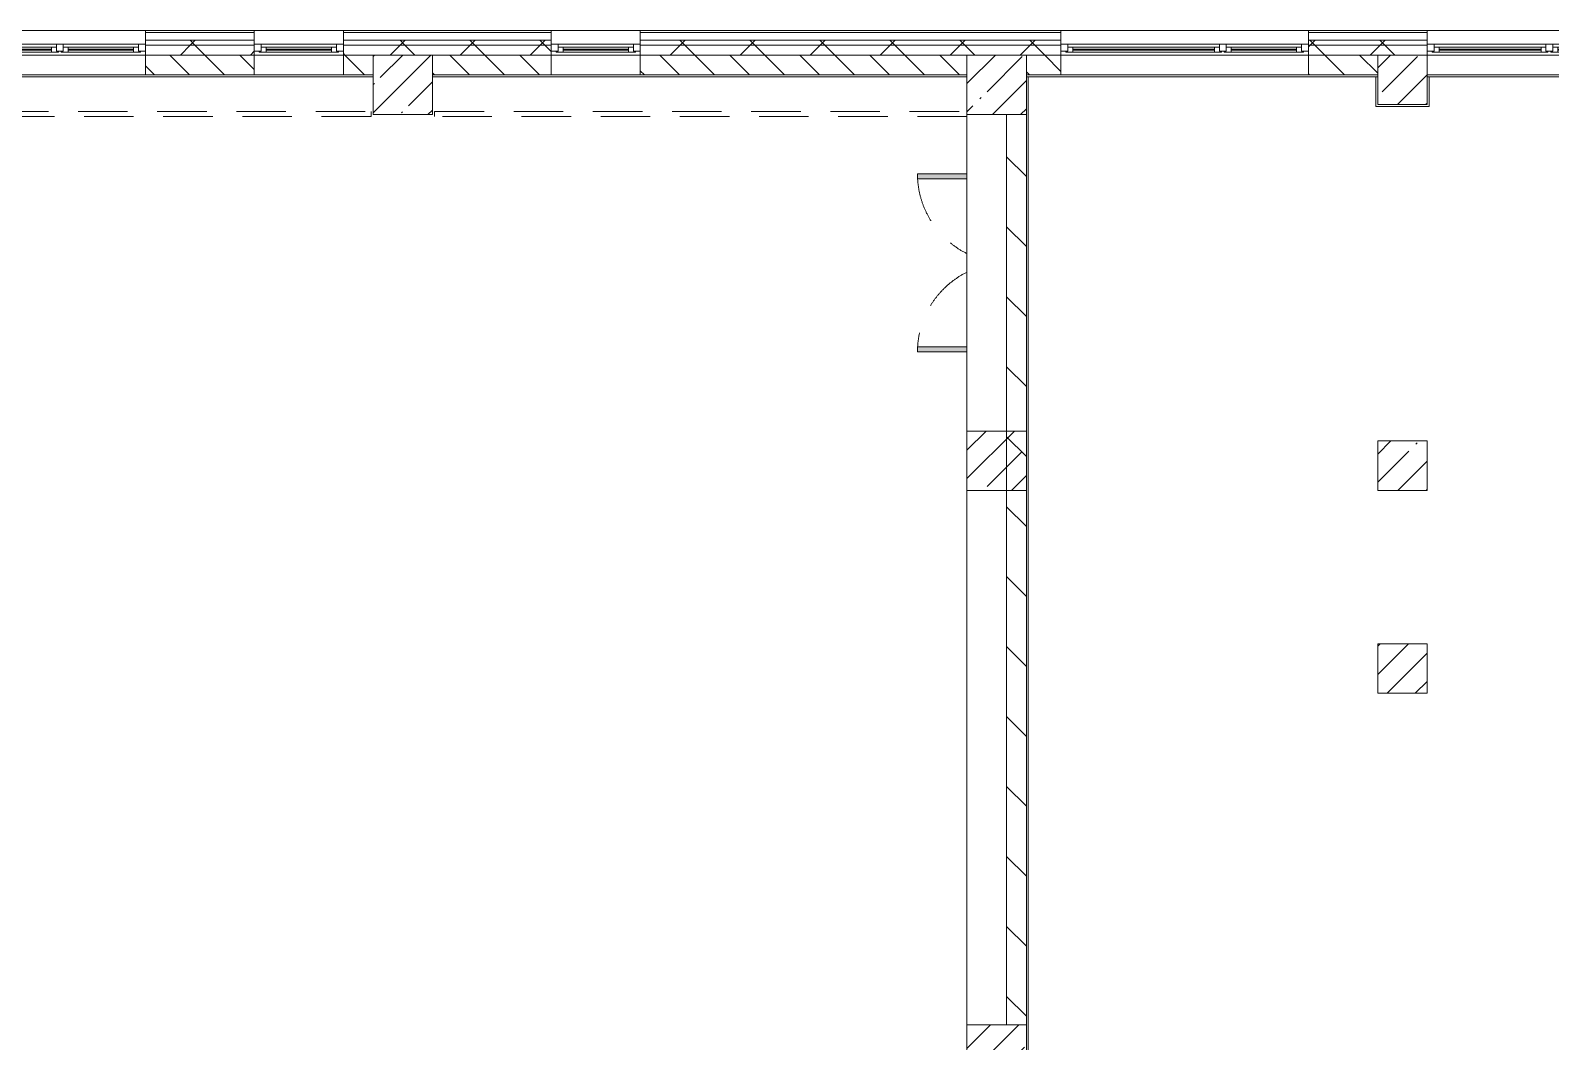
# Model space of a CAD drawing. Header units: millimetres. Extents: x 81303 to 275082, y -8553 to 29000.
# Drawn here: x 204770 to 220129, y 17129 to 27350 of the extents above; entities that cross this region are included whole.
import ezdxf

# ---------------------------------------------------------------- set-up
doc = ezdxf.new("R2010")
doc.units = ezdxf.units.MM
doc.linetypes.add('200_ШТРИХ__ш1_п0_6_', pattern=[800, 500, -300])
for name, color, linetype, lineweight in [('A-DETL-MBND-1', 7, '200_ШТРИХ__ш1_п0_6_', 9), ('A-GLAZ-3', 7, 'Continuous', 5), ('A-WALL', 7, 'Continuous', 9), ('A-WALL-3', 7, 'Continuous', 5), ('I-WALL-3', 7, 'Continuous', 5), ('S-COLS-3', 7, 'Continuous', 5)]:
    doc.layers.add(name, color=color, linetype=linetype, lineweight=lineweight)
doc.layers.add('A-FLOR-2', color=7, linetype='Continuous', lineweight=5, true_color=0xaaaaaa)
pattern_1 = [(45, (148072.5, 0), (-285.1231, 285.1231), []), (45, (148357.62, 0), (-285.1231, 285.1231), [504.031, -100.806, 16.764, -84.042])]
pattern_2 = [(45, (148072.5, 0), (-353.5534, 353.5534), []), (135, (148072.5, 0), (-353.5534, -353.5534), [])]

# ---------------------------------------------------------------- blocks, each defined once
blk = doc.blocks.new('BSC_Колонна _Прямоугольная - 600х600-V26-3_10_3_птичка')
at = {"layer": 'S-COLS-3'}
h = blk.add_hatch(dxfattribs=at)
h.set_pattern_fill('FP_53', color=256, style=0, pattern_type=2)
h.set_pattern_definition([(45, (-66460, -17000), (-285.1231, 285.1231), []), (45, (-66174.88, -17000), (-285.1231, 285.1231), [504.031, -100.806, 16.764, -84.042])])
h.paths.add_polyline_path([(-300, -300), (300, -300), (300, 300), (-300, 300)])
for p, q in [((300, 300), (-300, 300)), ((-300, 300), (-300, -300)), ((300, -300), (300, 300)), ((-300, -300), (300, -300))]:
    blk.add_line(p, q, dxfattribs=at)
blk = doc.blocks.new('BSC_Колонна _Прямоугольная - 500х500-V43-3_10_3_птичка')
at = {"layer": 'S-COLS-3'}
h = blk.add_hatch(dxfattribs=at)
h.set_pattern_fill('FP_74', color=256, style=0, pattern_type=2)
h.set_pattern_definition([(45, (-70560, -22950), (-285.1231, 285.1231), []), (45, (-70274.88, -22950), (-285.1231, 285.1231), [504.031, -100.806, 16.764, -84.042])])
h.paths.add_polyline_path([(-250, -250), (250, -250), (250, 250), (-250, 250)])
for p, q in [((250, 250), (-250, 250)), ((-250, 250), (-250, -250)), ((250, -250), (250, 250)), ((-250, -250), (250, -250))]:
    blk.add_line(p, q, dxfattribs=at)
blk = doc.blocks.new('120_Окно_СКБ_2Ст - 120_Окно_СКБ_2Ст 3100х2500 _мал_створка слева_ 2-19089248-3_10_3_птичка')
at = {"layer": 'A-GLAZ-3'}
for p, q in [((-1550, -75), (-1550, -5)), ((-1550, -5), (-1480, -5)), ((1550, -5), (-1550, -5)), ((-1480, -75), (-1550, -75)), ((-1550, -75), (-1500, -75)), ((-1480, -75), (-1500, -75)), ((-1500, -75), (-1500, -85)), ((-1500, -85), (670, -85)), ((670, -85), (-1500, -85)), ((-1480, -5), (-1480, -75)), ((650, -35), (-1480, -35)), ((-1480, -35), (-1480, -75)), ((-1430, -85), (-1430, -35)), ((-1430, -55), (600, -55)), ((600, -65), (-1430, -65)), ((600, -85), (600, -35)), ((650, -75), (650, -5)), ((650, -5), (720, -5)), ((650, -75), (650, -35)), ((720, -75), (650, -75)), ((670, -75), (650, -75)), ((670, -75), (700, -75)), ((670, -85), (670, -75)), ((720, -75), (700, -75)), ((700, -75), (700, -85)), ((700, -85), (1500, -85)), ((1500, -85), (700, -85)), ((720, -5), (720, -75)), ((1480, -35), (720, -35)), ((720, -35), (720, -75)), ((770, -85), (770, -35)), ((770, -55), (1430, -55)), ((1430, -65), (770, -65)), ((1430, -85), (1430, -35)), ((1480, -75), (1480, -5)), ((1480, -5), (1550, -5)), ((1480, -75), (1480, -35)), ((1550, -75), (1480, -75)), ((1500, -75), (1480, -75)), ((1500, -75), (1550, -75)), ((1500, -85), (1500, -75)), ((1550, -5), (1550, -75))]:
    blk.add_line(p, q, dxfattribs=at)
blk = doc.blocks.new('110_Дверь_СКБ_2Ст - Д-10 1800x2100h_Актовый зал EI30-32403870-3_10_3_птичка')
at = {"layer": 'A-DETL-MBND-1'}
for points in [[(-887.5, 500), (-837.5, 500), (-837.5, 1000), (-887.5, 1000)], [(862.5, 1000), (862.5, 500), (912.5, 500), (912.5, 1000)]]:
    blk.add_hatch(color=256, dxfattribs=at).paths.add_polyline_path(points)
for p, q in [((-887.5, 1000), (-887.5, 500)), ((-837.5, 1000), (-887.5, 1000)), ((-837.5, 500), (-837.5, 1000)), ((912.5, 1000), (862.5, 1000)), ((862.5, 1000), (862.5, 500)), ((912.5, 500), (912.5, 1000))]:
    blk.add_line(p, q, dxfattribs=at)
for centre, start, end in [((-887.5, 100), 26.74452, 90), ((912.5, 100), 90, 153.25548)]:
    blk.add_arc(centre, 900, start, end, dxfattribs=at)
blk = doc.blocks.new('BSC_Колонна _Прямоугольная - 500х500-V109-3_10_3_птичка')
at = {"layer": 'S-COLS-3'}
h = blk.add_hatch(dxfattribs=at)
h.set_pattern_fill('FP_102', color=256, style=0, pattern_type=2)
h.set_pattern_definition([(45, (-70560, -20900), (-285.1231, 285.1231), []), (45, (-70274.88, -20900), (-285.1231, 285.1231), [504.031, -100.806, 16.764, -84.042])])
h.paths.add_polyline_path([(-250, -250), (250, -250), (250, 250), (-250, 250)])
for p, q in [((250, 250), (-250, 250)), ((-250, 250), (-250, -250)), ((250, -250), (250, 250)), ((-250, -250), (250, -250))]:
    blk.add_line(p, q, dxfattribs=at)
blk = doc.blocks.new('120_Окно_СКБ_1Ст - 120_Окно_СКБ_1Ст 900х2500_h_-19906774-3_10_3_птичка')
at = {"layer": 'A-GLAZ-3'}
for p, q in [((-450, -75), (-450, -5)), ((-450, -5), (-380, -5)), ((450, -5), (-450, -5)), ((-380, -75), (-450, -75)), ((-450, -75), (-400, -75)), ((-380, -75), (-400, -75)), ((-400, -75), (-400, -85)), ((-400, -85), (400, -85)), ((400, -85), (-400, -85)), ((-380, -5), (-380, -75)), ((380, -35), (-380, -35)), ((-380, -35), (-380, -75)), ((-330, -85), (-330, -35)), ((-330, -55), (330, -55)), ((330, -65), (-330, -65)), ((330, -85), (330, -35)), ((380, -75), (380, -5)), ((380, -5), (450, -5)), ((380, -75), (380, -35)), ((450, -75), (380, -75)), ((400, -75), (380, -75)), ((400, -75), (450, -75)), ((400, -85), (400, -75)), ((450, -5), (450, -75))]:
    blk.add_line(p, q, dxfattribs=at)
blk = doc.blocks.new('120_Окно_СКБ_2Ст - 120_Окно_СКБ_2Ст 2500х2500 _мал створка справа_-23206729-3_10_3_птичка')
at = {"layer": 'A-GLAZ-3'}
for p, q in [((-1250, -75), (-1250, -5)), ((-1250, -5), (-1180, -5)), ((1250, -5), (-1250, -5)), ((-1180, -75), (-1250, -75)), ((-1250, -75), (-1200, -75)), ((-1180, -75), (-1200, -75)), ((-1200, -75), (-1200, -85)), ((-1200, -85), (370, -85)), ((370, -85), (-1200, -85)), ((-1180, -5), (-1180, -75)), ((350, -35), (-1180, -35)), ((-1180, -35), (-1180, -75)), ((-1130, -85), (-1130, -35)), ((-1130, -55), (300, -55)), ((300, -65), (-1130, -65)), ((300, -85), (300, -35)), ((350, -75), (350, -5)), ((350, -5), (420, -5)), ((350, -75), (350, -35)), ((420, -75), (350, -75)), ((370, -75), (350, -75)), ((370, -75), (400, -75)), ((370, -85), (370, -75)), ((420, -75), (400, -75)), ((400, -75), (400, -85)), ((400, -85), (1200, -85)), ((1200, -85), (400, -85)), ((420, -5), (420, -75)), ((1180, -35), (420, -35)), ((420, -35), (420, -75)), ((470, -85), (470, -35)), ((470, -55), (1130, -55)), ((1130, -65), (470, -65)), ((1130, -85), (1130, -35)), ((1180, -75), (1180, -5)), ((1180, -5), (1250, -5)), ((1180, -75), (1180, -35)), ((1250, -75), (1180, -75)), ((1200, -75), (1180, -75)), ((1200, -75), (1250, -75)), ((1200, -85), (1200, -75)), ((1250, -5), (1250, -75))]:
    blk.add_line(p, q, dxfattribs=at)
blk = doc.blocks.new('120_Окно_СКБ_2Ст - 120_Окно_СКБ_2Ст 2100х2400 _мал створка справа_-19092174-3_10_3_птичка')
at = {"layer": 'A-GLAZ-3'}
for p, q in [((-1050, -75), (-1050, -5)), ((-1050, -5), (-980, -5)), ((1050, -5), (-1050, -5)), ((-980, -75), (-1050, -75)), ((-1050, -75), (-1000, -75)), ((-980, -75), (-1000, -75)), ((-1000, -75), (-1000, -85)), ((-1000, -85), (170, -85)), ((170, -85), (-1000, -85)), ((-980, -5), (-980, -75)), ((150, -35), (-980, -35)), ((-980, -35), (-980, -75)), ((-930, -85), (-930, -35)), ((-930, -55), (100, -55)), ((100, -65), (-930, -65)), ((100, -85), (100, -35)), ((150, -75), (150, -5)), ((150, -5), (220, -5)), ((150, -75), (150, -35)), ((220, -75), (150, -75)), ((170, -75), (150, -75)), ((170, -75), (200, -75)), ((170, -85), (170, -75)), ((220, -75), (200, -75)), ((200, -75), (200, -85)), ((200, -85), (1000, -85)), ((1000, -85), (200, -85)), ((220, -5), (220, -75)), ((980, -35), (220, -35)), ((220, -35), (220, -75)), ((270, -85), (270, -35)), ((270, -55), (930, -55)), ((930, -65), (270, -65)), ((930, -85), (930, -35)), ((980, -75), (980, -5)), ((980, -5), (1050, -5)), ((980, -75), (980, -35)), ((1050, -75), (980, -75)), ((1000, -75), (980, -75)), ((1000, -75), (1050, -75)), ((1000, -85), (1000, -75)), ((1050, -5), (1050, -75))]:
    blk.add_line(p, q, dxfattribs=at)

msp = doc.modelspace()

# ---------------------------------------------------------------- hatches: boundary and pattern name
at = {"layer": 'A-WALL-3'}
h = msp.add_hatch(dxfattribs=at)
h.set_pattern_fill('FP_58', color=256, style=0, pattern_type=2)
h.set_pattern_definition(pattern_2)
h.paths.add_polyline_path([(232642.5, 27200), (232642.5, 27250), (228422.5, 27250), (228422.5, 27200), (232441.4, 27200)])
h.paths.add_polyline_path([(224517.7, 27200), (225322.5, 27200), (225322.5, 27250), (224422.5, 27250), (224422.5, 27200)])
h.paths.add_polyline_path([(215182.5, 27200), (215182.5, 27250), (210932.5, 27250), (210932.5, 27200), (214263.4, 27200)])
h.paths.add_polyline_path([(217682.5, 27200), (218882.5, 27200), (218882.5, 27250), (217682.5, 27250)])
h.paths.add_polyline_path([(220982.5, 27200), (222322.5, 27200), (222322.5, 27250), (220982.5, 27250)])
h.paths.add_polyline_path([(209602.4, 27200), (210032.5, 27200), (210032.5, 27250), (207932.5, 27250), (207932.5, 27200), (208670.2, 27200)])
h.paths.add_polyline_path([(206805.8, 27200), (207032.5, 27200), (207032.5, 27250), (205932.5, 27250), (205932.5, 27200)])
h.paths.add_polyline_path([(202144.8, 27200), (202832.5, 27200), (202832.5, 27250), (201332.5, 27250), (201332.5, 27200)])
h.paths.add_polyline_path([(198416, 27200), (198832.5, 27200), (198832.5, 27250), (197732.8, 27250), (197732.8, 27200)])
h.paths.add_polyline_path([(190232.5, 27200), (192632.5, 27200), (192632.5, 27250), (190132.5, 27250), (190132.5, 27200)])
h.paths.add_polyline_path([(195732.5, 27200), (196832.8, 27200), (196832.8, 27250), (195732.5, 27250)])
h = msp.add_hatch(dxfattribs=at)
h.set_pattern_fill('FP_58', color=256, style=0, pattern_type=2)
h.set_pattern_definition(pattern_2)
h.paths.add_polyline_path([(232642.5, 27100), (232642.5, 27200), (228422.5, 27200), (228422.5, 27100), (232441.4, 27100)])
h.paths.add_polyline_path([(217682.5, 27100), (218882.5, 27100), (218882.5, 27200), (217682.5, 27200)])
h.paths.add_polyline_path([(220982.5, 27100), (222322.5, 27100), (222322.5, 27200), (220982.5, 27200)])
h.paths.add_polyline_path([(215182.5, 27100), (215182.5, 27200), (210932.5, 27200), (210932.5, 27100), (214263.4, 27100)])
h.paths.add_polyline_path([(224422.5, 27100), (225322.5, 27100), (225322.5, 27200), (224422.5, 27200)])
h.paths.add_polyline_path([(202832.5, 27100), (202832.5, 27200), (201332.5, 27200), (201332.5, 27100), (202144.8, 27100)])
h.paths.add_polyline_path([(209602.4, 27100), (210032.5, 27100), (210032.5, 27200), (207932.5, 27200), (207932.5, 27100), (208670.2, 27100)])
h.paths.add_polyline_path([(205932.5, 27100), (207032.5, 27100), (207032.5, 27200), (205932.5, 27200)])
h.paths.add_polyline_path([(196832.8, 27100), (196832.8, 27200), (195732.5, 27200), (195732.5, 27100), (196551.6, 27100)])
h.paths.add_polyline_path([(197732.8, 27100), (198832.5, 27100), (198832.5, 27200), (197732.8, 27200)])
h.paths.add_polyline_path([(191890.5, 27100), (192632.5, 27100), (192632.5, 27200), (190232.5, 27200), (190232.5, 27100), (190832.5, 27100)])
h = msp.add_hatch(dxfattribs=at)
h.set_pattern_fill('FP_56', color=256, style=0, pattern_type=2)
h.set_pattern_definition([(135, (148072.5, 0), (-176.7767, -176.7767), [])])
h.paths.add_polyline_path([(230110.9, 26900), (232272.5, 26900), (232272.5, 27100), (229222.5, 27100), (229222.5, 26900)])
h.paths.add_polyline_path([(228712.6, 26900), (228722.5, 26900), (228722.5, 27100), (228422.5, 27100), (228422.5, 26900)])
h.paths.add_polyline_path([(214232.5, 26900), (214232.5, 27100), (210932.5, 27100), (210932.5, 26900), (212399, 26900)])
h.paths.add_polyline_path([(217682.5, 26900), (218382.5, 26900), (218382.5, 27100), (217682.5, 27100)])
h.paths.add_polyline_path([(215182.5, 26900), (215182.5, 27100), (214832.5, 27100), (214832.5, 26900)])
h.paths.add_polyline_path([(220982.5, 26900), (221612.5, 26900), (221612.5, 27100), (220982.5, 27100)])
h.paths.add_polyline_path([(222112.5, 26900), (222322.5, 26900), (222322.5, 27100), (222112.5, 27100)])
h.paths.add_polyline_path([(224822.5, 26900), (224822.5, 27100), (224422.5, 27100), (224422.5, 26900), (224517.7, 26900)])
h.paths.add_polyline_path([(207932.5, 26900), (208232.5, 26900), (208232.5, 27100), (207932.5, 27100)])
h.paths.add_polyline_path([(205932.5, 26900), (207032.5, 26900), (207032.5, 27100), (205932.5, 27100)])
h.paths.add_polyline_path([(202232.5, 26900), (202232.5, 27100), (201332.5, 27100), (201332.5, 26900), (202144.8, 26900)])
h.paths.add_polyline_path([(208832.5, 26900), (210032.5, 26900), (210032.5, 27100), (208832.5, 27100)])
h.paths.add_polyline_path([(197732.8, 26900), (198832.5, 26900), (198832.5, 27100), (197732.8, 27100)])
h.paths.add_polyline_path([(196232.5, 26900), (196232.5, 27100), (195732.5, 27100), (195732.5, 26900)])
h.paths.add_polyline_path([(192632.5, 26900), (192632.5, 27100), (190832.5, 27100), (190832.5, 26900), (191890.5, 26900)])
at = {"layer": 'I-WALL-3'}
h = msp.add_hatch(dxfattribs=at)
h.set_pattern_fill('FP_57', color=256, style=0, pattern_type=2)
h.set_pattern_definition([(135, (148072.5, 0), (-353.5534, -353.5534), [])])
h.paths.add_polyline_path([(214632.5, 12320), (214832.5, 12320), (214832.5, 16700), (214632.5, 16700), (214632.5, 13534.8)])
h.paths.add_polyline_path([(214632.5, 17300), (214832.5, 17300), (214832.5, 26500), (214632.5, 26500), (214632.5, 20476.2)])
at = {"layer": 'S-COLS-3'}
h = msp.add_hatch(dxfattribs=at)
h.set_pattern_fill('FP_54', color=256, style=0, pattern_type=2)
h.set_pattern_definition(pattern_1)
h.paths.add_polyline_path([(208832.5, 26500), (208832.5, 27100), (208232.5, 27100), (208232.5, 26500), (208670.2, 26500)])
h = msp.add_hatch(dxfattribs=at)
h.set_pattern_fill('FP_54', color=256, style=0, pattern_type=2)
h.set_pattern_definition(pattern_1)
h.paths.add_polyline_path([(214632.5, 26500), (214832.5, 26500), (214832.5, 27100), (214232.5, 27100), (214232.5, 26500), (214263.4, 26500)])
h = msp.add_hatch(dxfattribs=at)
h.set_pattern_fill('FP_54', color=256, style=0, pattern_type=2)
h.set_pattern_definition(pattern_1)
h.paths.add_polyline_path([(218382.5, 26600), (218882.5, 26600), (218882.5, 27100), (218382.5, 27100), (218382.5, 26839.2)])
h = msp.add_hatch(dxfattribs=at)
h.set_pattern_fill('FP_54', color=256, style=0, pattern_type=2)
h.set_pattern_definition(pattern_1)
h.paths.add_polyline_path([(214832.5, 22700), (214832.5, 23300), (214232.5, 23300), (214232.5, 22700)])

# ---------------------------------------------------------------- linework, layer by layer
at = {"layer": 'A-DETL-MBND-1'}
for p, q in [((202852.5, 26529), (208212.5, 26529)), ((208212.5, 26479), (202852.5, 26479)), ((208212.5, 26479), (208212.5, 26529)), ((208853.5, 26529), (208853.5, 26479)), ((208853.5, 26529), (214232.5, 26529)), ((214232.5, 26479), (208853.5, 26479))]:
    msp.add_line(p, q, dxfattribs=at)
at = {"layer": 'A-FLOR-2'}
for p, q in [((214852.5, 26880), (214852.5, 13620)), ((218362.5, 26580), (218362.5, 26880)), ((218902.5, 26880), (218902.5, 26580)), ((218902.5, 26580), (218362.5, 26580)), ((214232.5, 26500), (214232.5, 23300)), ((214232.5, 22700), (214232.5, 17300))]:
    msp.add_line(p, q, dxfattribs=at)
at = {"layer": 'A-WALL'}
for p, q in [((207032.5, 27330), (205932.5, 27330)), ((207032.5, 27250), (205932.5, 27250)), ((207032.5, 27200), (205932.5, 27200)), ((210032.5, 27330), (207932.5, 27330)), ((210032.5, 27250), (207932.5, 27250)), ((210032.5, 27200), (207932.5, 27200)), ((215182.5, 27330), (210932.5, 27330)), ((215182.5, 27250), (210932.5, 27250)), ((215182.5, 27200), (210932.5, 27200)), ((218882.5, 27330), (217682.5, 27330)), ((218882.5, 27250), (217682.5, 27250)), ((218882.5, 27200), (217682.5, 27200))]:
    msp.add_line(p, q, dxfattribs=at)
at = {"layer": 'A-WALL-3'}
for p, q in [((228422.5, 27350), (197732.8, 27350)), ((205932.5, 27350), (205932.5, 26900)), ((207032.5, 26900), (207032.5, 27350)), ((207932.5, 27350), (207932.5, 26900)), ((210032.5, 26900), (210032.5, 27350)), ((210932.5, 27350), (210932.5, 26900)), ((215182.5, 26900), (215182.5, 27350)), ((217682.5, 27350), (217682.5, 26900)), ((218882.5, 27100), (218882.5, 27350)), ((228722.5, 27100), (190832.5, 27100)), ((208232.5, 26900), (208232.5, 27100)), ((208832.5, 27100), (208832.5, 26900)), ((214232.5, 26900), (214232.5, 27100)), ((214832.5, 27100), (214832.5, 26900)), ((218382.5, 26900), (218382.5, 27100)), ((205932.5, 26900), (207032.5, 26900)), ((207932.5, 26900), (208232.5, 26900)), ((208832.5, 26900), (210032.5, 26900)), ((210932.5, 26900), (214232.5, 26900)), ((214832.5, 26900), (215182.5, 26900)), ((217682.5, 26900), (218382.5, 26900))]:
    msp.add_line(p, q, dxfattribs=at)
at = {"layer": 'I-WALL-3'}
for p, q in [((202832.5, 27100), (205932.5, 27100)), ((207032.5, 27100), (207932.5, 27100)), ((210032.5, 27100), (210932.5, 27100)), ((215182.5, 27100), (217682.5, 27100)), ((218882.5, 27100), (220982.5, 27100)), ((205932.5, 26900), (202832.5, 26900)), ((208232.5, 26880), (202832.5, 26880)), ((207932.5, 26900), (207032.5, 26900)), ((214232.5, 26880), (208832.5, 26880)), ((210932.5, 26900), (210032.5, 26900)), ((218382.5, 26880), (214832.5, 26880)), ((217682.5, 26900), (215182.5, 26900)), ((220982.5, 26900), (218882.5, 26900)), ((221612.5, 26880), (218882.5, 26880)), ((214632.5, 26500), (214632.5, 17300)), ((214832.5, 26500), (214632.5, 26500)), ((214832.5, 17300), (214832.5, 26500))]:
    msp.add_line(p, q, dxfattribs=at)
at = {"layer": 'S-COLS-3'}
for p, q in [((208832.5, 27100), (208232.5, 27100)), ((208232.5, 27100), (208232.5, 26900)), ((208832.5, 26900), (208832.5, 27100)), ((214832.5, 27100), (214232.5, 27100)), ((214232.5, 27100), (214232.5, 26900)), ((214832.5, 26900), (214832.5, 27100)), ((218882.5, 27100), (218382.5, 27100)), ((218382.5, 27100), (218382.5, 26900)), ((218882.5, 26600), (218882.5, 27100)), ((208232.5, 26900), (208232.5, 26500)), ((208832.5, 26500), (208832.5, 26900)), ((214232.5, 26900), (214232.5, 26500)), ((214832.5, 26500), (214832.5, 26900)), ((218382.5, 26900), (218382.5, 26600)), ((218382.5, 26600), (218882.5, 26600)), ((208232.5, 26500), (208832.5, 26500)), ((214232.5, 26500), (214632.5, 26500)), ((214632.5, 26500), (214832.5, 26500)), ((214832.5, 23300), (214232.5, 23300)), ((214232.5, 23300), (214232.5, 22700)), ((214832.5, 22700), (214832.5, 23300)), ((214232.5, 22700), (214832.5, 22700))]:
    msp.add_line(p, q, dxfattribs=at)

# ---------------------------------------------------------------- block references
at = {"layer": 'A-DETL-MBND-1', "rotation": 89.9999999999999}
msp.add_blockref('110_Дверь_СКБ_2Ст - Д-10 1800x2100h_Актовый зал EI30-32403870-3_10_3_птичка', (214732.5, 24987.5), dxfattribs=at)
at = {"layer": 'A-GLAZ-3'}
for name, p in [('120_Окно_СКБ_2Ст - 120_Окно_СКБ_2Ст 3100х2500 _мал_створка слева_ 2-19089248-3_10_3_птичка', (204382.5, 27215)), ('120_Окно_СКБ_1Ст - 120_Окно_СКБ_1Ст 900х2500_h_-19906774-3_10_3_птичка', (207482.5, 27215)), ('120_Окно_СКБ_1Ст - 120_Окно_СКБ_1Ст 900х2500_h_-19906774-3_10_3_птичка', (210482.5, 27215)), ('120_Окно_СКБ_2Ст - 120_Окно_СКБ_2Ст 2500х2500 _мал створка справа_-23206729-3_10_3_птичка', (216432.5, 27215)), ('120_Окно_СКБ_2Ст - 120_Окно_СКБ_2Ст 2100х2400 _мал створка справа_-19092174-3_10_3_птичка', (219932.5, 27215))]:
    msp.add_blockref(name, p, dxfattribs=at)
at = {"layer": 'S-COLS-3'}
for name, p in [('BSC_Колонна _Прямоугольная - 500х500-V43-3_10_3_птичка', (218632.5, 22950)), ('BSC_Колонна _Прямоугольная - 500х500-V109-3_10_3_птичка', (218632.5, 20900)), ('BSC_Колонна _Прямоугольная - 600х600-V26-3_10_3_птичка', (214532.5, 17000))]:
    msp.add_blockref(name, p, dxfattribs=at)

doc.saveas('drawing.dxf')
